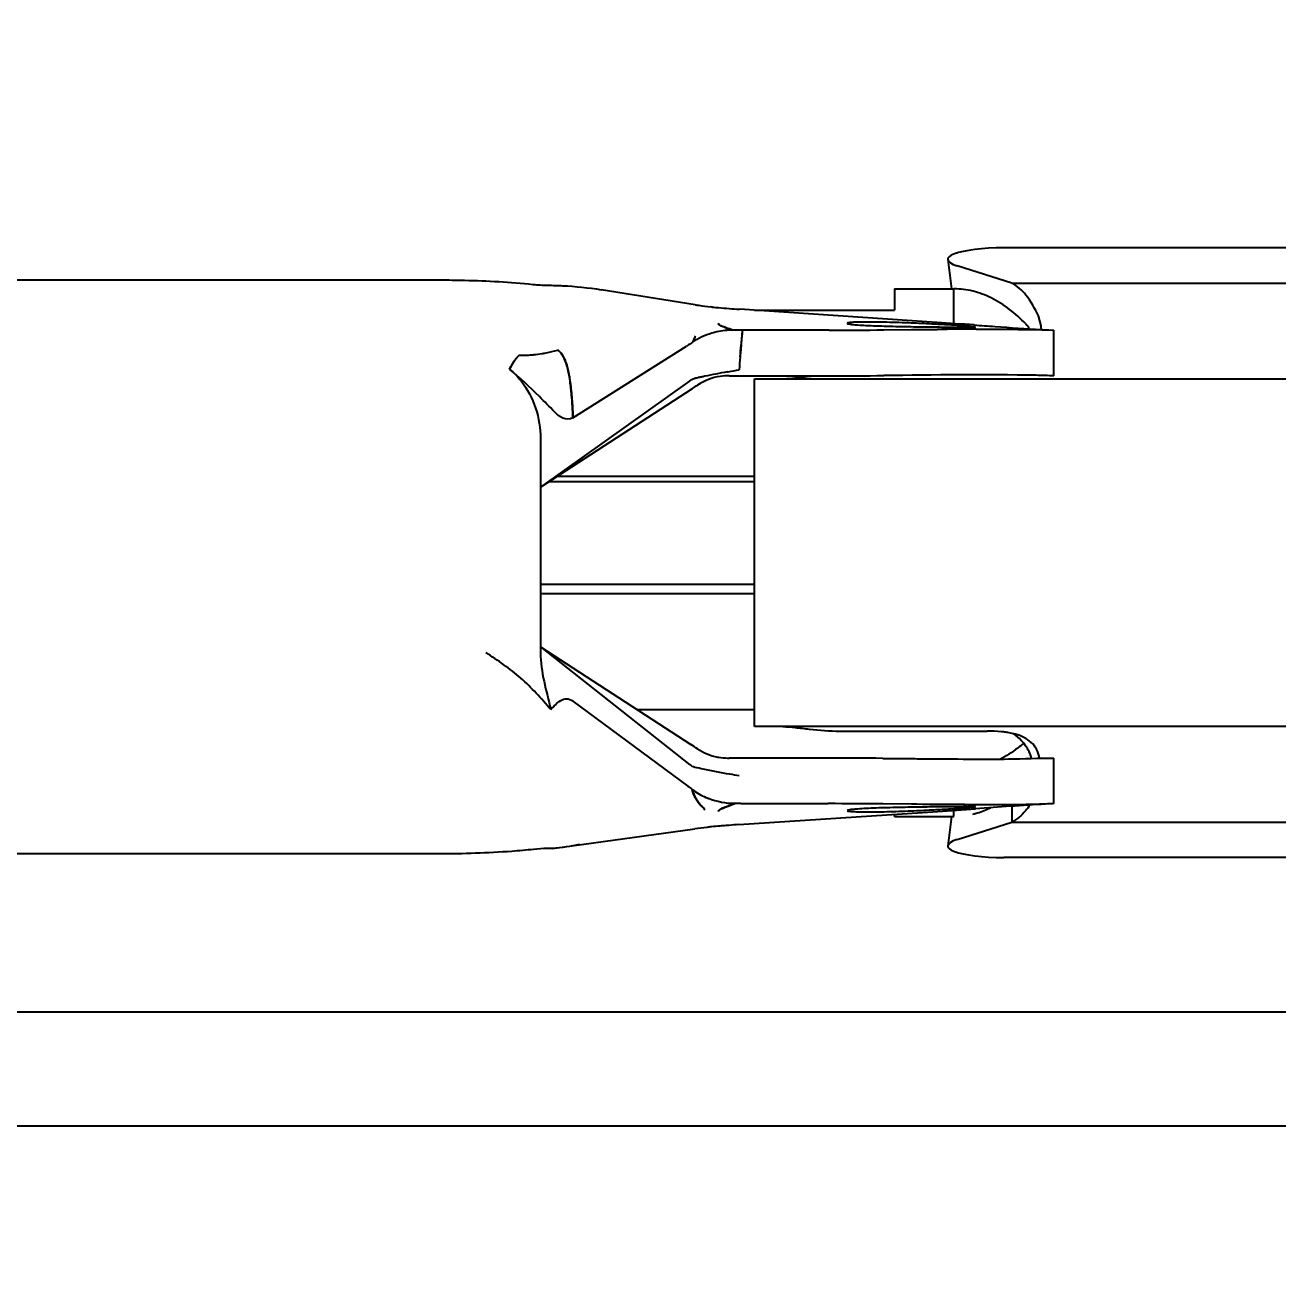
# Model space of a CAD drawing. Header units: millimetres. Extents: x 7589 to 12925, y 625 to 5429.
# Drawn here: x 8335.98 to 8379.91, y 4303.12 to 4346.8 of the extents above; entities that cross this region are included whole.
import ezdxf

# ---------------------------------------------------------------- set-up
doc = ezdxf.new("R2010")
doc.units = ezdxf.units.MM
doc.header["$LTSCALE"] = 307.34
doc.header["$PDMODE"] = 3
doc.header["$PDSIZE"] = 8
doc.layers.get('0').update_dxf_attribs({"linetype": 'CONTINUOUS'})
doc.layers.get('Defpoints').update_dxf_attribs({"linetype": 'CONTINUOUS'})
doc.styles.get("Standard").update_dxf_attribs({"font": 'calibri.ttf'})
doc.dimstyles.get("Standard").update_dxf_attribs({"dimtxt": 35, "dimasz": 35, "dimexe": 1.5, "dimexo": 1, "dimtad": 1, "dimdsep": 46, "dimtxsty": 'Standard', "dimblk": '_FILLED', "dimblk1": '_FILLED', "dimblk2": '_FILLED', "dimcen": 0.09, "dimazin": 2, "dimtol": 1, "dimtp": 0.01, "dimtm": 0.01, "dimtfac": 1, "dimtofl": 0, "dimtmove": 0, "dimatfit": 3, "dimldrblk": '_FILLED', "dimfxl": 1, "dimtolj": 1, "dimarcsym": 0})

# ---------------------------------------------------------------- blocks, each defined once
blk = doc.blocks.new('_FILLED')
at = {"color": 0, "linetype": 'ByBlock'}
blk.add_solid([(0, 0), (-1, 0.2143), (-1, -0.2143)], dxfattribs=at)
blk = doc.blocks.new('*D70')
at = {"color": 0, "lineweight": -2}
for p, q in [((8378.054, 4630.804), (7730.109, 4630.804)), ((7731.609, 4595.804), (7731.609, 3516.003)), ((7731.609, 2399.252), (7731.609, 3479.053)), ((7931.891, 2364.252), (7730.109, 2364.252))]:
    blk.add_line(p, q, dxfattribs=at)
at = {"layer": 'Defpoints', "color": 0}
for p in [(8379.054, 4630.804), (7731.609, 2364.252), (7932.891, 2364.252)]:
    blk.add_point(p, dxfattribs=at)
at = {"color": 0, "linetype": 'ByBlock', "lineweight": -2, "xscale": 35, "yscale": 35, "zscale": 35}
for p, rotation in [((7731.609, 4630.804), 90), ((7731.609, 2364.252), 270)]:
    blk.add_blockref('_FILLED', p, dxfattribs=dict(at, rotation=rotation))
at = {"color": 0, "insert": (7731.609, 3497.528), "char_height": 35, "attachment_point": 5}
blk.add_mtext('\\A1;\\A1;C', dxfattribs=at)

msp = doc.modelspace()

# ---------------------------------------------------------------- linework, layer by layer
at = {"color": 0, "linetype": 'Continuous'}
for p, q in [((8387.80861, 4338.99068), (8370.2989, 4338.99068)), ((8368.33517, 4338.57867), (8368.46502, 4337.55358)), ((8370.57593, 4337.751), (8368.66016, 4338.36318)), ((8276.7098, 4337.86617), (8350.52379, 4337.86617)), ((8359.47992, 4336.9956), (8356.1793, 4337.52515)), ((8366.46743, 4337.55358), (8366.46796, 4336.80358)), ((8366.46745, 4337.55358), (8368.55222, 4337.55358)), ((8368.55227, 4336.33619), (8368.55234, 4337.55358)), ((8370.57593, 4337.751), (8387.53158, 4337.751)), ((8360.07428, 4336.91621), (8360.03416, 4336.92073)), ((8367.95085, 4336.37709), (8361.03443, 4336.83818)), ((8361.55348, 4336.80358), (8366.46796, 4336.80358)), ((8371.60754, 4336.25423), (8371.51041, 4336.60797)), ((8364.17778, 4336.10358), (8361.14282, 4336.10358)), ((8366.08651, 4336.11447), (8367.06051, 4336.12391)), ((8367.06051, 4336.12391), (8367.53487, 4336.1284)), ((8367.53487, 4336.1284), (8367.96444, 4336.13211)), ((8371.59994, 4336.12843), (8371.8807, 4336.11227)), ((8371.60714, 4336.12789), (8372.05262, 4336.10362)), ((8372.05262, 4336.10361), (8372.05347, 4336.10358)), ((8372.05347, 4334.50358), (8372.05347, 4336.10358)), ((8359.24593, 4335.59314), (8359.17107, 4335.5464)), ((8361.09051, 4335.58103), (8361.09542, 4335.62965)), ((8361.09079, 4335.581), (8361.09542, 4335.62965)), ((8354.65977, 4335.40778), (8354.68799, 4335.38692)), ((8355.18922, 4333.02703), (8359.17159, 4335.54177)), ((8361.09081, 4335.58099), (8361.06227, 4335.302)), ((8359.29051, 4334.33298), (8354.05347, 4330.60358)), ((8360.60394, 4334.64173), (8360.63882, 4334.64787)), ((8361.02391, 4334.50361), (8361.09539, 4334.50358)), ((8361.09539, 4334.50358), (8364.17778, 4334.50358)), ((8361.55376, 4322.20358), (8361.55376, 4334.40358)), ((8361.55376, 4334.40358), (8396.55376, 4334.40358)), ((8354.05347, 4330.60358), (8359.37719, 4334.06401)), ((8354.05348, 4332.30869), (8354.05347, 4330.81184)), ((8354.05347, 4330.81184), (8354.05347, 4324.79532)), ((8354.36116, 4330.80358), (8361.55376, 4330.80358)), ((8361.55376, 4330.97025), (8354.61757, 4330.97025)), ((8354.05347, 4327.19849), (8361.55376, 4327.19849)), ((8361.55376, 4326.86515), (8354.05347, 4326.86515)), ((8354.05347, 4325.00358), (8359.29051, 4320.8667)), ((8354.05347, 4325.00358), (8359.31993, 4321.58038)), ((8355.18943, 4323.09598), (8359.22391, 4320.11625)), ((8357.43808, 4322.80358), (8361.55376, 4322.80358)), ((8396.55376, 4322.20358), (8361.55376, 4322.20358)), ((8364.55376, 4322.04961), (8369.72103, 4322.04961)), ((8364.14473, 4321.10358), (8361.22504, 4321.10358)), ((8366.05345, 4321.09263), (8367.06353, 4321.08274)), ((8372.05347, 4319.50358), (8372.05347, 4321.10358)), ((8369.05303, 4321.068), (8369.32134, 4321.06733)), ((8359.68014, 4319.44403), (8359.68682, 4319.43648)), ((8360.62437, 4319.41131), (8360.63028, 4319.41344)), ((8360.62437, 4319.41131), (8360.62996, 4319.4134)), ((8361.07879, 4319.50358), (8364.14473, 4319.50358)), ((8367.06262, 4319.48274), (8366.05345, 4319.49263)), ((8369.32125, 4319.46734), (8369.05376, 4319.468)), ((8370.57574, 4319.41166), (8370.57574, 4318.85618)), ((8361.01218, 4318.76749), (8367.98636, 4319.23244)), ((8366.46729, 4319.05358), (8366.46735, 4319.13117)), ((8366.46733, 4319.05358), (8368.55202, 4319.05358)), ((8368.46502, 4319.05358), (8368.33517, 4318.02849)), ((8368.55219, 4319.05358), (8368.55221, 4319.27139)), ((8354.47337, 4317.93647), (8359.4646, 4318.62262)), ((8360.04688, 4318.68953), (8360.0535, 4318.70403)), ((8368.66016, 4318.24398), (8370.5759, 4318.85616)), ((8370.5759, 4318.85616), (8387.53161, 4318.85616)), ((8350.50405, 4317.74099), (8276.70981, 4317.74099)), ((8387.80861, 4317.61648), (8370.2989, 4317.61648)), ((8272.55376, 4312.19849), (8485.55376, 4312.19849)), ((8485.55376, 4308.19849), (8272.55376, 4308.19849))]:
    msp.add_line(p, q, dxfattribs=at)
msp.add_lwpolyline([(8371.8807, 4336.11227), (8372.00801, 4336.1057), (8372.05262, 4336.10361)], dxfattribs=at)
for centre, radius, start, end in [((8354.39937, 4343.62635), 5.94592, 264.080538, 269.108703), ((8360.84461, 4333.38165), 2.73037, 102.792845, 118.38651), ((8360.78138, 4333.64366), 2.46087, 89.695855, 102.708048), ((8360.56101, 4336.63352), 0.41373, 240.459706, 242.699049), ((8363.6078, 4345.1459), 9.46023, 251.196403, 251.554), ((8222.19078, 4349.66522), 139.61226, 354.2100969, 354.4256212), ((8363.95119, 4541.69592), 205.59247, 270.0631461, 270.5950924), ((8369.49008, 4491.65985), 155.44935, 269.1017412, 269.3758721), ((8364.0856, 4264.21803), 72.19743, 87.0719376, 87.6440353), ((8363.5773, 4253.90344), 82.52452, 86.6713938, 87.0853031), ((8370.10238, 4542.5224), 206.31557, 269.3597013, 269.542533), ((8343.57384, 3972.76783), 364.42549, 85.9590319, 86.1645294), ((8369.9764, 4094.04618), 242.09429, 90.2551365, 90.4761692), ((8369.59859, 4171.93706), 164.2025, 90.095425, 90.2443329), ((8370.04382, 4336.05392), 1.57649, 2.808157, 7.299651), ((8360.65466, 4333.73514), 2.32908, 118.409864, 122.802045), ((8360.34442, 4335.37557), 1.00301, 157.402134, 161.559309), ((8360.35376, 4335.37028), 1.01369, 153.135122, 157.328858), ((8360.3309, 4335.38077), 0.98853, 153.078259, 157.379233), ((8360.30486, 4335.39559), 0.95863, 148.473667, 153.16369), ((8360.33968, 4335.37627), 0.9984, 148.573966, 153.076264), ((8354.11431, 4334.37746), 1.17526, 136.380196, 139.777801), ((8354.01114, 4334.47544), 1.03298, 133.395559, 136.366798), ((8353.35783, 4339.99114), 4.76545, 269.322205, 270.819921), ((8353.35807, 4339.99506), 4.76935, 269.320106, 271.571972), ((8353.3577, 4340.00275), 4.77706, 270.819545, 271.56946), ((8353.35774, 4340.00912), 4.78341, 271.571337, 273.486219), ((8353.35774, 4340.00599), 4.78031, 273.488352, 275.576636), ((8353.35785, 4340.00763), 4.78192, 273.486008, 274.85714), ((8353.35842, 4340.00083), 4.7751, 274.857234, 275.57462), ((8353.36132, 4339.97364), 4.74775, 275.571685, 278.908479), ((8353.36983, 4339.91706), 4.69054, 278.912796, 280.784034), ((8353.3701, 4339.91649), 4.68993, 278.910556, 280.781953), ((8353.39435, 4339.7965), 4.56752, 280.76474, 286.082359), ((8353.39407, 4339.79712), 4.56818, 280.766822, 286.085354), ((8354.38771, 4335.02615), 0.46859, 51.192791, 54.524006), ((8372.79504, 4334.23466), 11.78055, 175.460057, 177.662198), ((8374.77222, 4334.0544), 13.76602, 174.80048, 175.379689), ((8354.68678, 4333.95647), 1.88667, 147.05438, 149.125564), ((8354.66741, 4333.97007), 1.86308, 147.079161, 148.832666), ((8354.29531, 4334.22753), 1.41043, 141.972402, 142.747557), ((8354.24649, 4334.26548), 1.3485, 139.771449, 142.776254), ((8354.22127, 4334.28592), 1.31613, 139.740047, 141.989062), ((8367.06434, 4299.80304), 35.43429, 102.220306, 102.421234), ((8367.58633, 4297.39078), 37.90237, 102.027403, 102.219639), ((8368.05618, 4295.18881), 40.15391, 101.842935, 102.028379), ((8365.07057, 4309.51412), 25.5208, 101.001897, 101.883189), ((8364.68433, 4311.80768), 23.19576, 100.131672, 101.146559), ((8361.08425, 4404.7868), 70.28322, 269.6577579, 269.9508093), ((8363.95139, 4540.09581), 205.59243, 270.0630904, 270.5950367), ((8342.49195, 4332.68762), 12.70181, 1.531162, 5.198503), ((8369.90197, 4318.74593), 3.29435, 80.573136, 81.9215), ((8360.64354, 4323.09493), 1.99281, 258.910466, 260.171619), ((8360.65318, 4323.15778), 2.05639, 260.205651, 268.90957), ((8360.65457, 4323.18797), 2.08659, 268.887235, 270.406802), ((8361.21341, 4252.32007), 68.78351, 89.9903175, 90.4531721), ((8363.91946, 4116.86603), 204.23768, 89.401331, 89.936806), ((8370.22692, 4320.82043), 1.3562, 13.637566, 16.187751), ((8368.4831, 4320.3961), 3.1509, 12.680276, 13.659616), ((8360.87451, 4321.99952), 2.49656, 233.031609, 245.876041), ((8360.52931, 4320.28372), 1.19343, 209.753543, 210.258816), ((8360.87935, 4322.01108), 2.50909, 245.883179, 248.053096), ((8360.75134, 4318.59213), 0.81389, 113.272828, 115.723185), ((8361.0766, 4253.2787), 66.22488, 89.9981063, 90.1784661), ((8363.91923, 4115.26612), 204.23766, 89.4012664, 89.9367414), ((8369.49077, 4163.89349), 155.50318, 90.6241431, 90.8979832), ((8370.10059, 4113.2683), 206.13202, 90.4568019, 90.640351), ((8360.6761, 4318.7496), 0.63937, 115.774445, 117.100959), ((8360.63886, 4318.82056), 0.559, 115.438448, 116.976493), ((8364.08669, 4391.36448), 72.17275, 272.3559006, 272.9266003), ((8363.57493, 4401.74678), 82.56765, 272.9134226, 273.3227074), ((8342.9243, 4692.9634), 374.57034, 273.8364588, 274.039445), ((8368.50152, 4322.04918), 2.9995, 283.786394, 286.93755), ((8362.32006, 4295.69187), 23.10973, 94.909958, 95.644989), ((8362.02175, 4298.92782), 19.86013, 94.851246, 95.706679), ((8362.78381, 4290.4215), 28.40046, 94.741103, 94.932072), ((8363.08426, 4286.81117), 32.02324, 94.742634, 94.912084), ((8362.97128, 4288.14312), 30.68654, 94.320131, 94.738313), ((8362.90969, 4288.93205), 29.89518, 94.316056, 94.745283), ((8363.80064, 4276.99172), 41.86873, 93.818721, 94.302311), ((8364.42544, 4268.23652), 50.64612, 93.864337, 94.263957), ((8354.43682, 4311.95762), 5.97493, 91.445172, 96.022729)]:
    msp.add_arc(centre, radius, start, end, dxfattribs=at)
for centre, major_axis, start_param, end_param in [((8370.35115, 4338.57866), (2.01666, -0.01114), 1.59783773, 3.7189719), ((8370.35115, 4318.0285), (2.01666, 0.01114), 2.56421341, 4.68534758)]:
    msp.add_ellipse(centre, major_axis=major_axis, ratio=0.20423209, start_param=start_param, end_param=end_param, dxfattribs=at)
for points, knots in [([(8350.52379, 4337.86617), (8350.8127, 4337.86617), (8351.90151, 4337.8541), (8352.9904, 4337.79446), (8353.78617, 4337.71216)], [0, 0, 0, 0, 0.26531562, 1, 1, 1, 1]), ([(8354.30688, 4337.68114), (8354.48073, 4337.67849), (8355.10701, 4337.65813), (8355.73228, 4337.5969), (8356.1793, 4337.52515)], [0, 0, 0, 0, 0.27747835, 1, 1, 1, 1]), ([(8371.06764, 4336.3262), (8370.7171, 4336.69134), (8370.12757, 4337.15792), (8369.22772, 4337.49878), (8368.77615, 4337.55254), (8368.55214, 4337.55358)], [0, 0, 0, 0, 0.52968955, 0.76557833, 1, 1, 1, 1]), ([(8371.51041, 4336.60797), (8371.39393, 4336.86666), (8371.15042, 4337.30657), (8370.7698, 4337.6572), (8370.57593, 4337.751)], [0, 0, 0, 0, 0.56845659, 1, 1, 1, 1]), ([(8359.47992, 4336.9956), (8359.52049, 4336.9891), (8359.70477, 4336.96136), (8359.88975, 4336.93857), (8360.0339, 4336.92073)], [0, 0, 0, 0, 0.22053106, 1, 1, 1, 1]), ([(8360.07402, 4336.91623), (8360.14756, 4336.90885), (8360.46734, 4336.87864), (8360.78768, 4336.85464), (8361.03442, 4336.83818)], [0, 0, 0, 0, 0.23010615, 1, 1, 1, 1]), ([(8360.28188, 4336.34404), (8360.28764, 4336.3305), (8360.31055, 4336.30272), (8360.33979, 4336.28352), (8360.35723, 4336.27353)], [0, 0, 0, 0, 0.42255047, 1, 1, 1, 1]), ([(8360.35702, 4336.27356), (8360.33957, 4336.28347), (8360.31038, 4336.30275), (8360.28776, 4336.33057), (8360.28189, 4336.34404)], [0, 0, 0, 0, 0.57741728, 1, 1, 1, 1]), ([(8360.35723, 4336.27353), (8360.36381, 4336.26976), (8360.37766, 4336.26231), (8360.39179, 4336.25543), (8360.39917, 4336.25197)], [0, 0, 0, 0, 0.48184768, 1, 1, 1, 1]), ([(8360.40027, 4336.25195), (8360.39525, 4336.2542), (8360.3855, 4336.25871), (8360.37588, 4336.26347), (8360.37124, 4336.26587)], [0, 0, 0, 0, 0.5129658, 1, 1, 1, 1]), ([(8364.80351, 4336.34653), (8364.8034, 4336.33088), (8364.89007, 4336.32663), (8364.99066, 4336.30195), (8365.21039, 4336.28972), (8365.60793, 4336.26399), (8366.23715, 4336.24511), (8366.76604, 4336.23416), (8367.05336, 4336.22959)], [0, 0, 0, 0, 0.02081287, 0.07808968, 0.17047411, 0.29457514, 0.61804824, 1, 1, 1, 1]), ([(8367.05347, 4336.35443), (8366.76655, 4336.36617), (8366.23808, 4336.38364), (8365.60871, 4336.39464), (8365.21086, 4336.3866), (8364.99077, 4336.38331), (8364.89045, 4336.36331), (8364.8036, 4336.36195), (8364.80351, 4336.34653)], [0, 0, 0, 0, 0.38210799, 0.70590307, 0.83009414, 0.92238065, 0.97948194, 1, 1, 1, 1]), ([(8369.30342, 4336.21869), (8369.30377, 4336.23991), (8369.17122, 4336.21275), (8369.03679, 4336.26074), (8368.72019, 4336.26142), (8368.49923, 4336.28115), (8368.36887, 4336.28873)], [0, 0, 0, 0, 0.06789957, 0.2655543, 0.58213726, 1, 1, 1, 1]), ([(8368.45511, 4336.21341), (8368.57401, 4336.21246), (8368.77509, 4336.21677), (8369.06227, 4336.19767), (8369.18458, 4336.23176), (8369.30311, 4336.19979), (8369.30342, 4336.21869)], [0, 0, 0, 0, 0.42033861, 0.73670859, 0.9331728, 1, 1, 1, 1]), ([(8369.25481, 4336.28732), (8369.50297, 4336.26988), (8370.28693, 4336.21463), (8371.07095, 4336.15989), (8371.60714, 4336.12789)], [0, 0, 0, 0, 0.31653293, 1, 1, 1, 1]), ([(8369.32511, 4336.13934), (8369.67201, 4336.13991), (8370.58152, 4336.13725), (8371.49132, 4336.12758), (8372.05347, 4336.10358)], [0, 0, 0, 0, 0.38139895, 1, 1, 1, 1]), ([(8359.4184, 4335.761), (8359.41369, 4335.74973), (8359.40474, 4335.72718), (8359.39667, 4335.70429), (8359.39291, 4335.69284)], [0, 0, 0, 0, 0.50319787, 1, 1, 1, 1]), ([(8353.30146, 4335.22602), (8353.28683, 4335.21225), (8353.2578, 4335.18315), (8353.23046, 4335.15248), (8353.2169, 4335.13648)], [0, 0, 0, 0, 0.48928115, 1, 1, 1, 1]), ([(8354.89312, 4335.09433), (8354.8784, 4335.12707), (8354.8239, 4335.23607), (8354.74861, 4335.33726), (8354.68137, 4335.3913)], [0, 0, 0, 0, 0.2938407, 1, 1, 1, 1]), ([(8354.84708, 4335.18705), (8354.85672, 4335.16966), (8354.87567, 4335.1332), (8354.89275, 4335.09583), (8354.90111, 4335.07636)], [0, 0, 0, 0, 0.48401181, 1, 1, 1, 1]), ([(8352.96915, 4334.74097), (8353.11783, 4334.61676), (8353.752, 4333.9686), (8354.05353, 4333.01774), (8354.05348, 4332.30869)], [0, 0, 0, 0, 0.21459736, 1, 1, 1, 1]), ([(8355.18922, 4333.02702), (8355.08847, 4332.96332), (8354.79843, 4332.98096), (8354.45134, 4333.33844), (8353.8595, 4333.93679), (8353.33301, 4334.43708), (8352.96918, 4334.74098)], [0, 0, 0, 0, 0.12347542, 0.25077879, 0.50893462, 1, 1, 1, 1]), ([(8353.17264, 4335.0813), (8353.1607, 4335.0656), (8353.13704, 4335.03312), (8353.11461, 4334.99978), (8353.1035, 4334.98261)], [0, 0, 0, 0, 0.49094954, 1, 1, 1, 1]), ([(8353.10351, 4334.98252), (8353.11465, 4334.9997), (8353.13709, 4335.03304), (8353.16077, 4335.06553), (8353.1727, 4335.08123)], [0, 0, 0, 0, 0.509349, 1, 1, 1, 1]), ([(8355.04182, 4334.5894), (8355.0321, 4334.63894), (8354.99503, 4334.8105), (8354.94446, 4334.98019), (8354.89312, 4335.09433)], [0, 0, 0, 0, 0.28746237, 1, 1, 1, 1]), ([(8354.90111, 4335.07636), (8354.90851, 4335.05912), (8354.92299, 4335.02339), (8354.93618, 4334.98717), (8354.94266, 4334.96848)], [0, 0, 0, 0, 0.48681539, 1, 1, 1, 1]), ([(8355.04175, 4334.58895), (8355.05258, 4334.53416), (8355.09679, 4334.28556), (8355.12462, 4334.03429), (8355.1415, 4333.83841)], [0, 0, 0, 0, 0.2211977, 1, 1, 1, 1]), ([(8355.14151, 4333.83849), (8355.13517, 4333.90855), (8355.11033, 4334.15984), (8355.07689, 4334.41061), (8355.04182, 4334.5894)], [0, 0, 0, 0, 0.27857476, 1, 1, 1, 1]), ([(8360.66442, 4334.50484), (8360.56195, 4334.50536), (8360.17371, 4334.47888), (8359.79414, 4334.33705), (8359.555, 4334.18011)], [0, 0, 0, 0, 0.2637698, 1, 1, 1, 1]), ([(8362.55193, 4334.40358), (8362.7181, 4334.40491), (8363.07408, 4334.4423), (8363.42814, 4334.48605), (8363.61801, 4334.50566)], [0, 0, 0, 0, 0.46540868, 1, 1, 1, 1]), ([(8372.05347, 4334.50358), (8371.84637, 4334.51242), (8369.85776, 4334.56342), (8367.86823, 4334.53101), (8366.08651, 4334.51447)], [0, 0, 0, 0, 0.1042102, 1, 1, 1, 1]), ([(8355.1415, 4333.83841), (8355.15855, 4333.64057), (8355.18524, 4333.37084), (8355.17995, 4333.0988), (8355.18922, 4333.02702)], [0, 0, 0, 0, 0.73288875, 1, 1, 1, 1]), ([(8354.41004, 4322.80454), (8354.07968, 4323.18961), (8353.40293, 4323.95113), (8352.55979, 4324.52413), (8352.13417, 4324.79532)], [0, 0, 0, 0, 0.50132588, 1, 1, 1, 1]), ([(8354.41003, 4322.80453), (8354.52143, 4322.91377), (8354.671, 4323.0893), (8354.97452, 4323.21495), (8355.1262, 4323.14267), (8355.18951, 4323.09594)], [0, 0, 0, 0, 0.50681107, 0.74439515, 1, 1, 1, 1]), ([(8362.55193, 4322.20358), (8362.6968, 4322.20242), (8363.00599, 4322.173), (8363.66969, 4322.09007), (8364.19424, 4322.04961), (8364.55376, 4322.04961)], [0, 0, 0, 0, 0.21641425, 0.46293416, 1, 1, 1, 1]), ([(8370.36492, 4322.00759), (8370.31264, 4322.01502), (8370.0989, 4322.0404), (8369.88341, 4322.04961), (8369.72103, 4322.04961)], [0, 0, 0, 0, 0.24540141, 1, 1, 1, 1]), ([(8370.9928, 4321.61377), (8370.92603, 4321.558), (8370.66306, 4321.3496), (8370.37772, 4321.16889), (8370.1564, 4321.05583)], [0, 0, 0, 0, 0.25927733, 1, 1, 1, 1]), ([(8371.52935, 4321.19852), (8371.50078, 4321.29681), (8371.42076, 4321.48496), (8371.13973, 4321.79364), (8370.83796, 4321.90768), (8370.6348, 4321.95677)], [0, 0, 0, 0, 0.24968487, 0.4901195, 1, 1, 1, 1]), ([(8370.98848, 4321.63243), (8370.96453, 4321.66198), (8370.86024, 4321.7827), (8370.73921, 4321.88896), (8370.64027, 4321.95938)], [0, 0, 0, 0, 0.23853587, 1, 1, 1, 1]), ([(8371.27187, 4321.08106), (8371.26082, 4321.12784), (8371.20007, 4321.32687), (8371.08896, 4321.50845), (8370.98848, 4321.63243)], [0, 0, 0, 0, 0.23146195, 1, 1, 1, 1]), ([(8369.32134, 4321.06733), (8369.70072, 4321.06673), (8370.61166, 4321.06153), (8371.52202, 4321.10358), (8372.05347, 4321.10358)], [0, 0, 0, 0, 0.41652547, 1, 1, 1, 1]), ([(8361.02445, 4320.47775), (8360.91395, 4320.49765), (8360.49142, 4320.56706), (8360.07066, 4320.64713), (8359.76141, 4320.71168)], [0, 0, 0, 0, 0.26221783, 1, 1, 1, 1]), ([(8367.06353, 4321.08274), (8367.23676, 4321.08103), (8367.89991, 4321.07466), (8368.56308, 4321.06962), (8369.05303, 4321.068)], [0, 0, 0, 0, 0.26121501, 1, 1, 1, 1]), ([(8359.68026, 4319.44458), (8359.66645, 4319.45953), (8359.63747, 4319.49142), (8359.60956, 4319.52427), (8359.59521, 4319.54191)], [0, 0, 0, 0, 0.47219673, 1, 1, 1, 1]), ([(8359.81582, 4319.2901), (8359.80949, 4319.30028), (8359.76775, 4319.35493), (8359.71866, 4319.40303), (8359.68026, 4319.44458)], [0, 0, 0, 0, 0.17474358, 1, 1, 1, 1]), ([(8360.73173, 4319.44817), (8360.71517, 4319.44227), (8360.68143, 4319.43071), (8360.64763, 4319.41934), (8360.6305, 4319.41356)], [0, 0, 0, 0, 0.49292912, 1, 1, 1, 1]), ([(8360.87039, 4319.50326), (8360.84876, 4319.49367), (8360.80288, 4319.47444), (8360.7563, 4319.45694), (8360.73173, 4319.44817)], [0, 0, 0, 0, 0.47555147, 1, 1, 1, 1]), ([(8367.05336, 4319.37757), (8366.76602, 4319.373), (8366.23711, 4319.36205), (8365.60788, 4319.34316), (8365.21035, 4319.31744), (8364.99064, 4319.3052), (8364.89004, 4319.28053), (8364.80341, 4319.27628), (8364.80351, 4319.26063)], [0, 0, 0, 0, 0.38197825, 0.70544569, 0.82954608, 0.92191888, 0.97918956, 1, 1, 1, 1]), ([(8369.05376, 4319.468), (8368.89654, 4319.46852), (8368.23282, 4319.47168), (8367.56911, 4319.47776), (8367.06262, 4319.48274)], [0, 0, 0, 0, 0.23686929, 1, 1, 1, 1]), ([(8368.36053, 4319.31794), (8368.49198, 4319.32557), (8368.71487, 4319.34546), (8369.03428, 4319.34609), (8369.16995, 4319.39455), (8369.30376, 4319.36705), (8369.30341, 4319.38847)], [0, 0, 0, 0, 0.41766115, 0.73429112, 0.9320603, 1, 1, 1, 1]), ([(8369.30341, 4319.38847), (8369.3031, 4319.40732), (8369.18488, 4319.37546), (8369.06288, 4319.40945), (8368.77639, 4319.39041), (8368.5758, 4319.39471), (8368.45718, 4319.39377)], [0, 0, 0, 0, 0.06681288, 0.26325291, 0.57961758, 1, 1, 1, 1]), ([(8372.05347, 4319.50358), (8371.95548, 4319.49905), (8371.04047, 4319.44847), (8370.12653, 4319.3809), (8369.31025, 4319.32357)], [0, 0, 0, 0, 0.10704154, 1, 1, 1, 1]), ([(8372.05347, 4319.50358), (8371.99188, 4319.50358), (8371.08207, 4319.44982), (8370.1705, 4319.46598), (8369.32125, 4319.46734)], [0, 0, 0, 0, 0.06761263, 1, 1, 1, 1]), ([(8371.20874, 4319.45156), (8371.16193, 4319.38273), (8370.9884, 4319.1498), (8370.76321, 4318.94679), (8370.5759, 4318.85616)], [0, 0, 0, 0, 0.2857265, 1, 1, 1, 1]), ([(8360.38484, 4319.31877), (8360.36157, 4319.30685), (8360.32318, 4319.28457), (8360.29154, 4319.25063), (8360.28445, 4319.23379)], [0, 0, 0, 0, 0.58851558, 1, 1, 1, 1]), ([(8360.28447, 4319.23379), (8360.2927, 4319.25034), (8360.32368, 4319.28419), (8360.36214, 4319.30695), (8360.38529, 4319.31874)], [0, 0, 0, 0, 0.41576888, 1, 1, 1, 1]), ([(8364.80351, 4319.26063), (8364.8036, 4319.24521), (8364.89044, 4319.24385), (8364.99073, 4319.22386), (8365.21083, 4319.22056), (8365.60868, 4319.21252), (8366.23806, 4319.22352), (8366.76655, 4319.24099), (8367.05347, 4319.25273)], [0, 0, 0, 0, 0.02051187, 0.07760533, 0.16988529, 0.29407731, 0.617887, 1, 1, 1, 1]), ([(8360.04689, 4318.6895), (8359.99323, 4318.68388), (8359.79894, 4318.66346), (8359.60471, 4318.64189), (8359.4646, 4318.62262)], [0, 0, 0, 0, 0.27610838, 1, 1, 1, 1]), ([(8353.80991, 4317.89956), (8353.55482, 4317.87269), (8352.4555, 4317.77509), (8351.35106, 4317.74101), (8350.50405, 4317.74099)], [0, 0, 0, 0, 0.23244302, 1, 1, 1, 1])]:
    msp.add_open_spline(points, degree=3, knots=knots, dxfattribs=at)
for points in [[(8360.39917, 4336.25197), (8360.45073, 4336.22785), (8360.50466, 4336.20896), (8360.55854, 4336.19058)], [(8360.55961, 4336.19071), (8360.5061, 4336.21007), (8360.45217, 4336.22863), (8360.40027, 4336.25195)], [(8360.79445, 4336.10449), (8360.71584, 4336.1323), (8360.63803, 4336.16235), (8360.55961, 4336.19071)], [(8360.6142, 4336.17172), (8360.67497, 4336.1514), (8360.73529, 4336.12952), (8360.79427, 4336.10448)], [(8361.14282, 4336.10358), (8361.02774, 4336.10358), (8360.91265, 4336.1035), (8360.79758, 4336.10494)], [(8361.09542, 4335.62965), (8361.11131, 4335.78762), (8361.12664, 4335.94564), (8361.14282, 4336.10358)], [(8371.06764, 4336.32611), (8371.1171, 4336.27457), (8371.16116, 4336.21696), (8371.19658, 4336.15492)], [(8359.39291, 4335.69284), (8359.34523, 4335.65776), (8359.29595, 4335.62481), (8359.24593, 4335.59314)], [(8354.68799, 4335.38692), (8354.7544, 4335.33362), (8354.80578, 4335.26151), (8354.84708, 4335.18705)], [(8361.05093, 4335.16328), (8361.03885, 4335.01415), (8361.02895, 4334.86475), (8361.02429, 4334.7152)], [(8361.05145, 4335.16714), (8361.06257, 4335.30527), (8361.07658, 4335.44315), (8361.09051, 4335.58103)], [(8353.07324, 4334.93429), (8353.03535, 4334.87167), (8353.00092, 4334.80691), (8352.96915, 4334.74097)], [(8352.96925, 4334.74098), (8352.99927, 4334.80358), (8353.03182, 4334.86506), (8353.06746, 4334.92463)], [(8354.94266, 4334.96848), (8354.98549, 4334.84494), (8355.01639, 4334.71722), (8355.04175, 4334.58895)], [(8360.63882, 4334.64787), (8360.76729, 4334.67039), (8360.89598, 4334.69173), (8361.02429, 4334.7152)], [(8359.29051, 4334.33298), (8359.33653, 4334.36575), (8359.38736, 4334.39575), (8359.44252, 4334.4079)], [(8359.37719, 4334.06401), (8359.43711, 4334.10295), (8359.49701, 4334.14192), (8359.55654, 4334.18144)], [(8354.05347, 4324.79532), (8354.05347, 4324.12117), (8354.26467, 4323.46283), (8354.41004, 4322.80454)], [(8370.6348, 4321.95677), (8370.57092, 4321.97221), (8370.50637, 4321.98502), (8370.44155, 4321.9958)], [(8359.55371, 4321.42735), (8359.47729, 4321.47771), (8359.40092, 4321.52816), (8359.32376, 4321.57739)], [(8359.55372, 4321.42736), (8359.76615, 4321.28753), (8360.01066, 4321.18826), (8360.26023, 4321.13933)], [(8359.46015, 4320.7754), (8359.39854, 4320.7887), (8359.33443, 4320.8236), (8359.3005, 4320.87672)], [(8359.76143, 4320.71167), (8359.66251, 4320.7322), (8359.56355, 4320.75256), (8359.46504, 4320.77499)], [(8359.22391, 4320.11625), (8359.27414, 4320.07915), (8359.32426, 4320.04189), (8359.37383, 4320.0039)], [(8359.37314, 4320.00483), (8359.40236, 4319.89533), (8359.43914, 4319.78592), (8359.49561, 4319.68767)], [(8359.49322, 4319.69145), (8359.4377, 4319.78857), (8359.39026, 4319.89429), (8359.37316, 4320.00484)], [(8359.49561, 4319.68767), (8359.54638, 4319.59934), (8359.61261, 4319.52031), (8359.68014, 4319.44403)], [(8359.59558, 4319.54174), (8359.55953, 4319.58584), (8359.52718, 4319.63314), (8359.49848, 4319.68234)], [(8359.68682, 4319.43648), (8359.73, 4319.38778), (8359.77364, 4319.33947), (8359.816, 4319.29006)], [(8360.87033, 4319.50326), (8360.55495, 4319.50225), (8360.23411, 4319.56595), (8359.94158, 4319.68382)], [(8360.39875, 4319.32537), (8360.47141, 4319.35997), (8360.54863, 4319.3841), (8360.62437, 4319.41131)], [(8360.6305, 4319.41356), (8360.56296, 4319.39076), (8360.49524, 4319.36802), (8360.4298, 4319.33979)], [(8360.63028, 4319.41344), (8360.71065, 4319.44243), (8360.79015, 4319.47375), (8360.87032, 4319.50326)], [(8369.37536, 4319.17978), (8369.53166, 4319.22736), (8369.6845, 4319.28771), (8369.83178, 4319.35843)], [(8355.42084, 4318.06677), (8355.10882, 4318.0014), (8354.79161, 4317.95532), (8354.47337, 4317.93647)], [(8354.47337, 4317.93647), (8354.41067, 4317.93414), (8354.34796, 4317.93186), (8354.28522, 4317.93119)]]:
    msp.add_open_spline(points, degree=3, dxfattribs=at)

# ---------------------------------------------------------------- dimensions: what is measured, and where the dimension line sits
at = {"color": 0}
dim = msp.add_linear_dim(base=(7731.60895, 2364.25215), p1=(8379.05376, 4630.80358), p2=(7932.89123, 2364.25215), angle=90, text='\\A1;C', dimstyle='Standard', override={"dimtad": 0, "dimtih": 1, "dimtoh": 1, "dimdec": 4, "dimzin": 0, "dimtxsty": 'Standard', "dimcen": 62.865, "dimadec": 0, "dimazin": 0, "dimtdec": 4, "dimtzin": 0}, dxfattribs=at)
dim.commit()
dim.dimension.update_dxf_attribs({"geometry": '*D70', "text_midpoint": (7731.60895, 3497.52786)})

doc.saveas('drawing.dxf')
